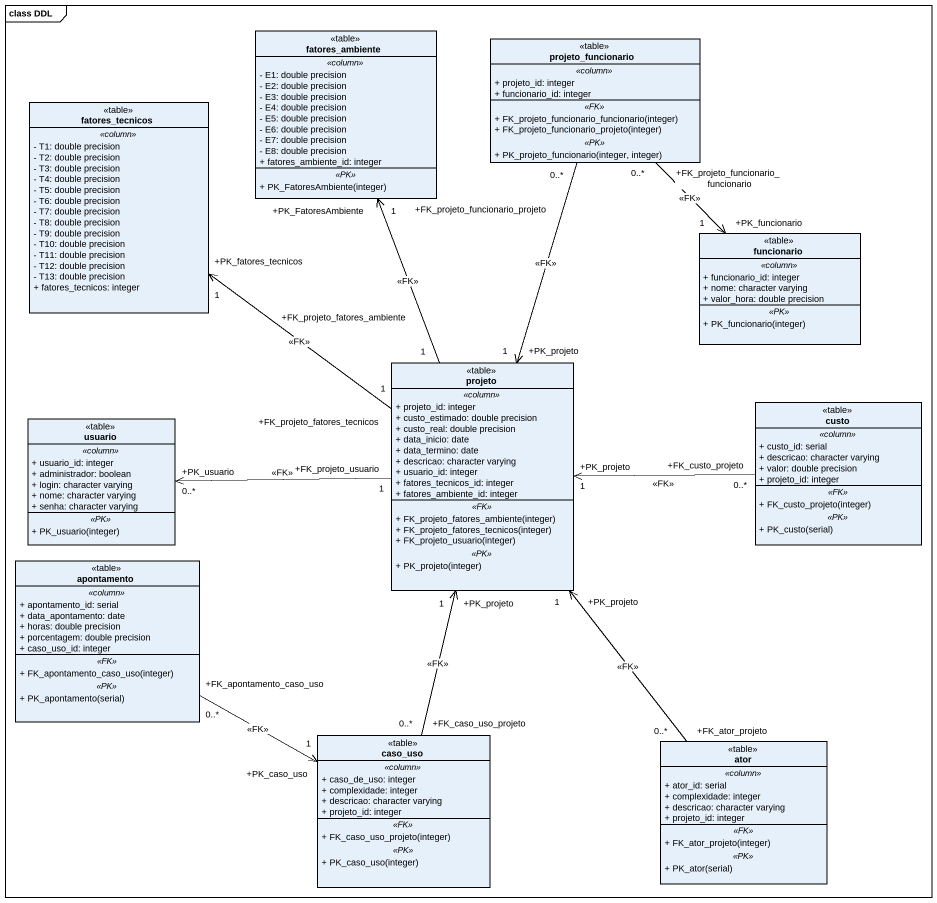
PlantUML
@startuml
mainframe class DDL
hide circle
hide empty members
skinparam classAttributeIconSize 0
class fatores_ambiente <<table>> {
  .. <<column>> ..
  - E1: double precision
  - E2: double precision
  - E3: double precision
  - E4: double precision
  - E5: double precision
  - E6: double precision
  - E7: double precision
  - E8: double precision
  + fatores_ambiente_id: integer
  .. <<PK>> ..
  + PK_FatoresAmbiente(integer)
}
class projeto_funcionario <<table>> {
  .. <<column>> ..
  + projeto_id: integer
  + funcionario_id: integer
  .. <<FK>> ..
  + FK_projeto_funcionario_funcionario(integer)
  + FK_projeto_funcionario_projeto(integer)
  .. <<PK>> ..
  + PK_projeto_funcionario(integer, integer)
}
class fatores_tecnicos <<table>> {
  .. <<column>> ..
  - T1: double precision
  - T2: double precision
  - T3: double precision
  - T4: double precision
  - T5: double precision
  - T6: double precision
  - T7: double precision
  - T8: double precision
  - T9: double precision
  - T10: double precision
  - T11: double precision
  - T12: double precision
  - T13: double precision
  + fatores_tecnicos: integer
}
class funcionario <<table>> {
  .. <<column>> ..
  + funcionario_id: integer
  + nome: character varying
  + valor_hora: double precision
  .. <<PK>> ..
  + PK_funcionario(integer)
}
class projeto <<table>> {
  .. <<column>> ..
  + projeto_id: integer
  + custo_estimado: double precision
  + custo_real: double precision
  + data_inicio: date
  + data_termino: date
  + descricao: character varying
  + usuario_id: integer
  + fatores_tecnicos_id: integer
  + fatores_ambiente_id: integer
  .. <<FK>> ..
  + FK_projeto_fatores_ambiente(integer)
  + FK_projeto_fatores_tecnicos(integer)
  + FK_projeto_usuario(integer)
  .. <<PK>> ..
  + PK_projeto(integer)
}
class usuario <<table>> {
  .. <<column>> ..
  + usuario_id: integer
  + administrador: boolean
  + login: character varying
  + nome: character varying
  + senha: character varying
  .. <<PK>> ..
  + PK_usuario(integer)
}
class custo <<table>> {
  .. <<column>> ..
  + custo_id: serial
  + descricao: character varying
  + valor: double precision
  + projeto_id: integer
  .. <<FK>> ..
  + FK_custo_projeto(integer)
  .. <<PK>> ..
  + PK_custo(serial)
}
class apontamento <<table>> {
  .. <<column>> ..
  + apontamento_id: serial
  + data_apontamento: date
  + horas: double precision
  + porcentagem: double precision
  + caso_uso_id: integer
  .. <<FK>> ..
  + FK_apontamento_caso_uso(integer)
  .. <<PK>> ..
  + PK_apontamento(serial)
}
class caso_uso <<table>> {
  .. <<column>> ..
  + caso_de_uso: integer
  + complexidade: integer
  + descricao: character varying
  + projeto_id: integer
  .. <<FK>> ..
  + FK_caso_uso_projeto(integer)
  .. <<PK>> ..
  + PK_caso_uso(integer)
}
class ator <<table>> {
  .. <<column>> ..
  + ator_id: serial
  + complexidade: integer
  + descricao: character varying
  + projeto_id: integer
  .. <<FK>> ..
  + FK_ator_projeto(integer)
  .. <<PK>> ..
  + PK_ator(serial)
}
projeto_funcionario "+FK_projeto_funcionario_funcionario\n0..*" --> "+PK_funcionario\n1" funcionario : <<FK>>
projeto_funcionario "+FK_projeto_funcionario_projeto\n0..*" --> "+PK_projeto\n1" projeto : <<FK>>
projeto "+FK_projeto_fatores_ambiente\n1" -up-> "+PK_FatoresAmbiente\n1" fatores_ambiente : <<FK>>
projeto "+FK_projeto_fatores_tecnicos\n1" -up-> "+PK_fatores_tecnicos\n1" fatores_tecnicos : <<FK>>
projeto "+FK_projeto_usuario\n1" -left-> "+PK_usuario\n0..*" usuario : <<FK>>
custo "+FK_custo_projeto\n0..*" -left-> "+PK_projeto\n1" projeto : <<FK>>
apontamento "+FK_apontamento_caso_uso\n0..*" -right-> "+PK_caso_uso\n1" caso_uso : <<FK>>
caso_uso "+FK_caso_uso_projeto\n0..*" -up-> "+PK_projeto\n1" projeto : <<FK>>
ator "+FK_ator_projeto\n0..*" -up-> "+PK_projeto\n1" projeto : <<FK>>
@enduml
